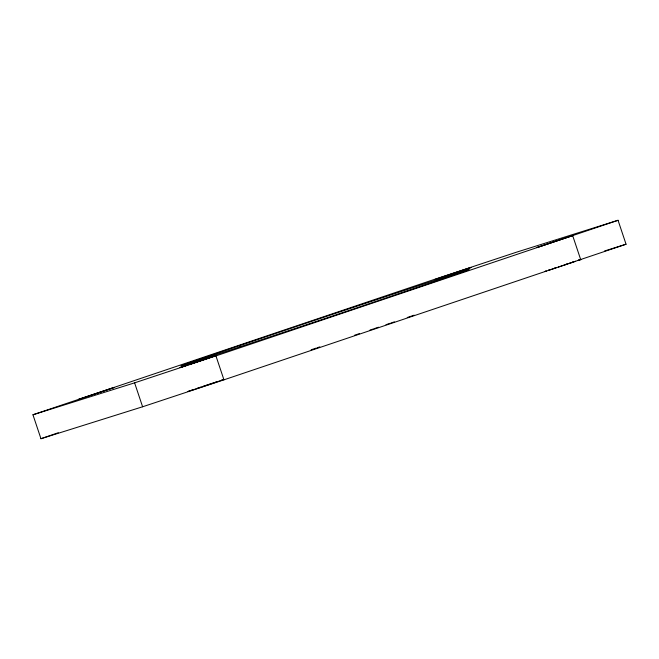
<?xml version="1.0" encoding="UTF-8"?>
<svg xmlns="http://www.w3.org/2000/svg" width="659" height="659" viewBox="0 0 659 659"><rect width="100%" height="100%" fill="white"/><g stroke="black" fill="none" stroke-linecap="round" stroke-linejoin="round"><path stroke-width="0.99" d="M223.343 379.683L223.862 379.485L223.162 379.691M580.151 259.712L580.694 259.506L580.011 259.704M189.199 391.051L187.963 391.504L200.863 387.286M546.047 271.055L544.795 271.516L546.27 271.063M222.635 379.938L201.613 387.031M578.429 260.313L579.434 259.967M32.95 414.775L435.047 279.169L516.392 252.224L618.043 220.287L626.05 244.225L223.953 379.831L142.608 406.776L40.957 438.713L32.95 414.775L134.601 382.846L215.938 355.893L618.043 220.287M40.957 438.713L58.297 432.732M191.456 390.268L192.972 389.749M548.329 270.272L549.853 269.753M575.636 261.269L570.57 262.99M197.329 388.275L198.721 387.805M199.455 387.558L200.929 387.064M554.219 268.271L555.611 267.801M568.396 263.715L569.87 263.221M203.219 386.289L204.784 385.77M567.663 263.971L560.677 266.302M564.804 264.72L567.119 263.946M558.371 267.076L559.911 266.565M205.559 385.507L210.221 383.95M210.962 383.703L212.453 383.208M189.24 364.551L215.855 355.547L179.956 367.565L187.263 365.201M572.127 262.282L573.445 261.845M552.695 268.963L554.013 268.526M570.06 262.966L571.477 262.496M554.721 268.287L556.13 267.818M213.162 382.97L214.579 382.5M215.246 382.286L216.564 381.849M552.036 269.177L548.675 270.281M221.284 380.301L222.363 379.946M578.149 260.305L579.22 259.959M604.55 250.98L626.05 244.225M572.77 235.914L580.777 259.844M215.938 355.893L223.953 379.831M134.601 382.846L142.608 406.776M414.19 315.167A151.446 0.791 -18.5 0 1 407.262 317.506M394.346 321.872A151.446 0.791 -18.5 0 1 391.495 322.828M390.548 323.149A151.446 0.791 -18.5 0 1 385.976 324.689M378.521 327.202A151.446 0.791 -18.5 0 1 373.801 328.792M372.854 329.105A151.446 0.791 -18.5 0 1 369.996 330.068M359.361 333.635A151.446 0.791 -18.5 0 1 354.484 335.274M319.796 346.889A151.446 0.791 -18.5 0 1 316.995 347.82M316.015 348.15A151.446 0.791 -18.5 0 1 311.122 349.781M78.421 399.445L114.205 387.484L78.421 399.445M435.253 279.465L471.037 267.496L435.253 279.465M536.896 247.529L572.687 235.568L536.896 247.529M239.868 346.856A151.446 0.791 -18.5 0 0 468.162 269.893A151.446 0.791 -18.5 0 0 268.452 335.851A151.446 0.791 -18.5 0 0 239.868 346.856"/></g></svg>
